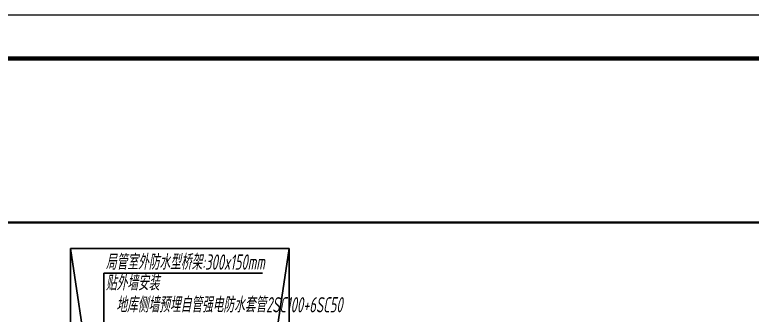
# Model space of a CAD drawing. Extents: x 3002737 to 4077523, y -995787 to -7267.
# Drawn here: x 3055058 to 3071937, y -882869 to -875987 of the extents above; entities that cross this region are included whole.
import ezdxf

# ---------------------------------------------------------------- set-up
doc = ezdxf.new("R2010")
doc.units = 0
doc.header["$LTSCALE"] = 1000
doc.header["$MEASUREMENT"] = 0
for name, color, linetype in [('!!电气', 1, 'CONTINUOUS'), ('A-EQPM-MECH', 191, 'CONTINUOUS'), ('DIM-照明', 7, 'CONTINUOUS'), ('WIRE-动力', 7, 'CONTINUOUS')]:
    doc.layers.add(name, color=color, linetype=linetype)
doc.layers.add('图框', color=147, linetype='CONTINUOUS', lineweight=20)
doc.styles.add('HZTXT', font='gbeitc.shx', dxfattribs={"width": 0.8, "height": 400, "bigfont": 'hztxt.shx'})

# ---------------------------------------------------------------- blocks, each defined once
blk = doc.blocks.new('A$C5F341E43')
at = {"layer": 'A-EQPM-MECH', "color": 252}
for points in [[(9300, 15600), (9300, 18300), (14300, 18300), (14300, 15600)], [(9300, 18300), (9700, 15600)], [(14300, 18300), (13900, 15600)]]:
    blk.add_lwpolyline(points, dxfattribs=at)

msp = doc.modelspace()

# ---------------------------------------------------------------- linework, layer by layer
at = {"layer": '!!电气'}
msp.add_line((3060729.7, -881902.4), (3057095.3, -881902.4), dxfattribs=at)
at = {"layer": '!!电气', "color": 1}
msp.add_line((3057095.3, -887228.8), (3057095.3, -881902.4), dxfattribs=at)
at = {"layer": 'WIRE-动力', "color": 6, "linetype": 'Continuous', "const_width": 50}
msp.add_lwpolyline([(3054387.2, -880746.3), (3089687.7, -880746.2)], dxfattribs=at)
at = {"layer": '图框'}
msp.add_lwpolyline([(3032735, -875986.6), (3116835, -875986.6), (3116835, -935386.6), (3032735, -935386.6)], close=True, dxfattribs=at)
msp.add_lwpolyline([(3032735, -875986.6), (3116835, -875986.6), (3116835, -935386.6), (3032735, -935386.6)], close=True, dxfattribs=at)
at = {"layer": '图框', "const_width": 100}
msp.add_lwpolyline([(3115835, -934386.6), (3115835, -876986.6), (3035235, -876986.6), (3035235, -934386.6)], close=True, dxfattribs=at)

# ---------------------------------------------------------------- block references
at = {"layer": '!!电气'}
msp.add_blockref('A$C5F341E43', (3047037.4, -899643.2), dxfattribs=at)

# ---------------------------------------------------------------- texts
at = {"layer": 'DIM-照明', "color": 7, "style": 'HZTXT', "width": 0.7}
for s, p in [('局管室外防水型桥架:300x150mm', (3057140.9, -881825.3)), ('贴外墙安装', (3057140.9, -882301.3)), ('地库侧墙预埋自管强电防水套管2SC100+6SC50', (3057379.1, -882803.5, 1500))]:
    msp.add_text(s, height=350, dxfattribs=at).set_placement(p)

doc.saveas('drawing.dxf')
